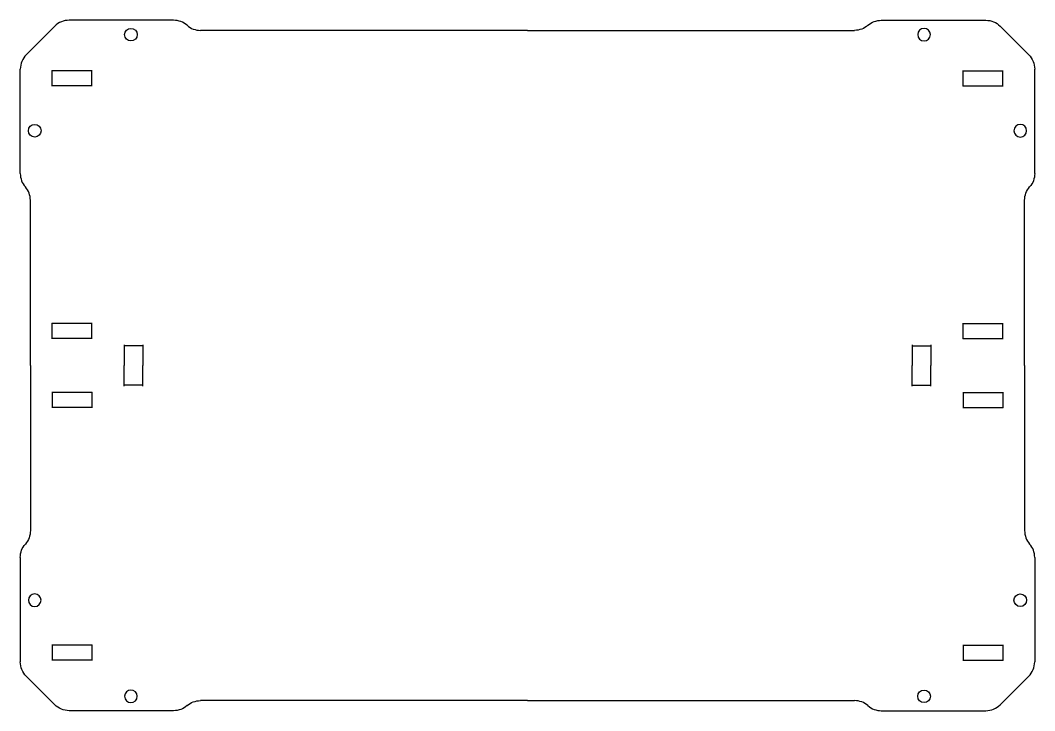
# Model space of a CAD drawing. Header units: inches. Extents: x -9 to 132, y -32 to 50.
# Drawn here: x 0.61 to 13.15, y 1.44 to 9.98 of the extents above; entities that cross this region are included whole.
import ezdxf

# ---------------------------------------------------------------- set-up
doc = ezdxf.new("R2010")
doc.units = ezdxf.units.IN
doc.header["$MEASUREMENT"] = 0

# ---------------------------------------------------------------- blocks, each defined once
blk = doc.blocks.new('TrayBottom_Quarter')
at = {"color": 30, "true_color": 0xf8991e}
for p, q in [((-4.374, 4.27), (-5.666, 4.27)), ((-6.197, 3.843), (-5.843, 4.197)), ((-6.27, 2.374), (-6.27, 3.666))]:
    blk.add_line(p, q, dxfattribs=at)
for p, q in [((0, 4.145), (-4.043, 4.145)), ((-6.145, 0), (-6.145, 2.043))]:
    blk.add_line(p, q)
at = {"color": 240, "true_color": 0xed1f24}
for p, q in [((-5.38, 3.645), (-5.88, 3.645)), ((-5.875, 3.455), (-5.875, 3.65)), ((-5.385, 3.455), (-5.385, 3.65)), ((-5.38, 3.46), (-5.88, 3.46)), ((-5.38, 0.52), (-5.88, 0.52)), ((-5.875, 0.33), (-5.875, 0.525)), ((-5.385, 0.33), (-5.385, 0.525)), ((-5.38, 0.335), (-5.88, 0.335)), ((-4.985, 0.255), (-4.985, 0)), ((-4.755, 0.255), (-4.755, 0)), ((-4.75, 0.245), (-4.99, 0.245))]:
    blk.add_line(p, q, dxfattribs=at)
at = {"color": 30, "true_color": 0xf8991e}
for centre in [(-4.903, 4.092), (-6.092, 2.903)]:
    blk.add_circle(centre, 0.0781, dxfattribs=at)
for centre, start, end in [((-5.666, 4.02), 90, 135), ((-6.02, 3.666), 135, 180)]:
    blk.add_arc(centre, 0.25, start, end, dxfattribs=at)
for centre, start, end in [((-4.374, 4.02), 48.5904, 90), ((-4.043, 4.395), 228.5904, 270), ((-6.02, 2.374), 180, 221.4096), ((-6.395, 2.043), 0, 41.4096)]:
    blk.add_arc(centre, 0.25, start, end)
blk = doc.blocks.new('TrayBottom_Full')
at = {"color": 30, "true_color": 0xf8991e}
blk.add_blockref('TrayBottom_Quarter', (0, 0), dxfattribs=at)
at = {"color": 30, "true_color": 0xf8991e, "xscale": -1}
blk.add_blockref('TrayBottom_Quarter', (0, 0), dxfattribs=at)
at = {"color": 30, "true_color": 0xf8991e, "xscale": -1, "rotation": 180}
blk.add_blockref('TrayBottom_Quarter', (0, 0), dxfattribs=at)
at = {"color": 30, "true_color": 0xf8991e, "rotation": 180}
blk.add_blockref('TrayBottom_Quarter', (0, 0), dxfattribs=at)

msp = doc.modelspace()

# ---------------------------------------------------------------- block references
at = {"color": 30, "true_color": 0xf8991e}
msp.add_blockref('TrayBottom_Full', (6.877, 5.715), dxfattribs=at)

doc.saveas('drawing.dxf')
